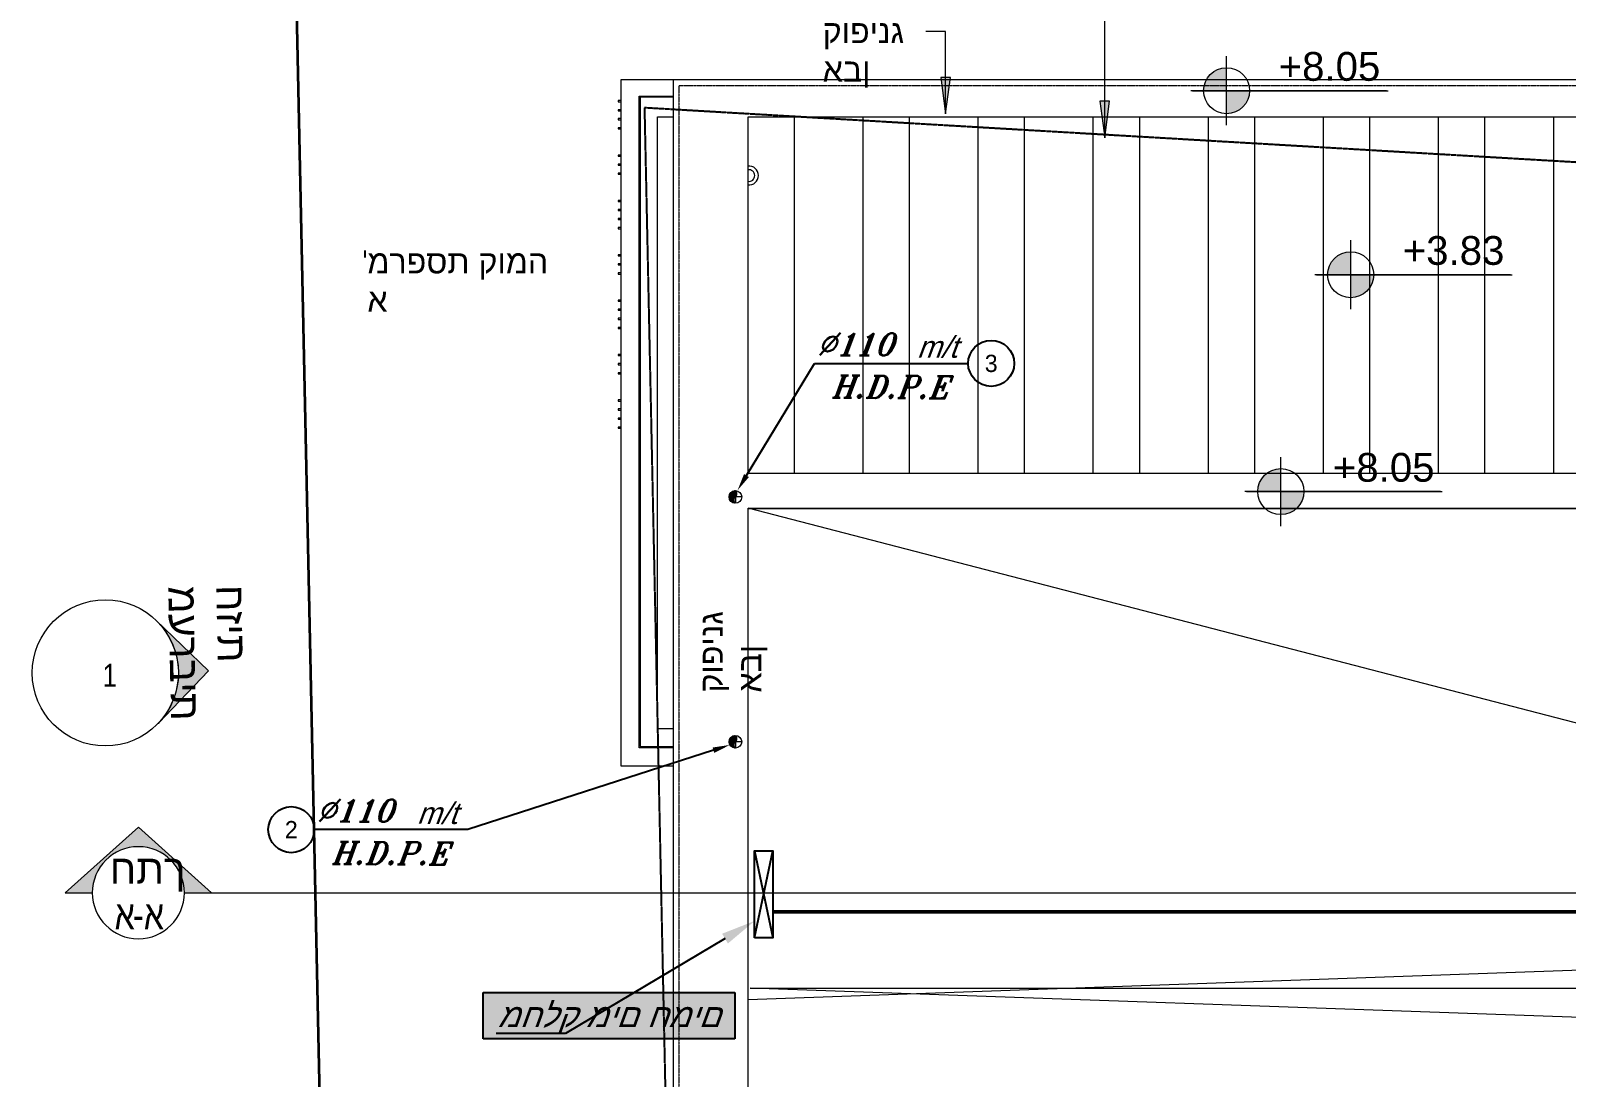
# Model space of a CAD drawing. Header units: centimetres. Extents: x 14435 to 32127, y -4289 to 2500.
# Drawn here: x 14464 to 15798, y -1006 to -97 of the extents above; entities that cross this region are included whole.
import ezdxf
from ezdxf import colors
from ezdxf.entities.mleader import LeaderData, LeaderLine
from ezdxf.enums import TextEntityAlignment as Align
from ezdxf.lldxf.tags import DXFTag
from ezdxf.math import Vec2, Vec3

# ---------------------------------------------------------------- set-up
doc = ezdxf.new("R2010")
doc.units = ezdxf.units.CM
doc.linetypes.add('Dash Tiny', pattern=[0.12, 0.06, -0.06])
doc.linetypes.add('Hidden', pattern=[0.714375, 0.47625, -0.238125])
for name, color, linetype in [('A', 251, 'Continuous'), ('cold water', 150, 'Continuous'), ('hot water', 1, 'Continuous'), ('num of plumbing', 250, 'Continuous')]:
    doc.layers.add(name, color=color, linetype=linetype)
for name, color, linetype, lineweight in [('A-DETL', 7, 'Continuous', 5), ('A-FLOR', 7, 'Continuous', 13), ('A-FLOR-HRAL', 7, 'Continuous', 5), ('A-GLAZ-CWMG', 7, 'Continuous', 5), ('G-ANNO-DIMS', 7, 'Continuous', 5), ('G-ANNO-TEXT', 7, 'Continuous', 5), ('P-SANR-FIXT', 7, 'Continuous', 5)]:
    doc.layers.add(name, color=color, linetype=linetype, lineweight=lineweight)
doc.layers.add('A-DETL-MBND', color=9, linetype='Continuous', lineweight=5, true_color=0xc5c5c5)
doc.layers.add('G-ANNO-SYMB', color=240, linetype='Continuous', lineweight=5, true_color=0xff2227)
doc.styles.add('Arial_1', font='arial.ttf', dxfattribs={"height": 99.987594})
doc.styles.add('Arial_3', font='arial.ttf', dxfattribs={"height": 15})
doc.styles.add('MUR', font='MIRYL', dxfattribs={"oblique": 20})
doc.styles.add('RUM', font='ROMANT', dxfattribs={"oblique": 20})
tags = doc.linetypes.add('WATER', pattern='A,7.5,-1.155096,["Water",Standard,S=1.5,R=0,X=0,Y=-0.35773],-8.414339,7.5', length=24.569435).pattern_tags.tags
tags[6] = DXFTag(74, 10)

# ---------------------------------------------------------------- blocks, each defined once
blk = doc.blocks.new('Top Rail Type - Top Rail_Internal_-956705-גג - Dependent 1')
at = {"layer": 'A-DETL-MBND'}
for p, q in [((-565.5, -1634), (-535.8, -1634)), ((-565.5, -2200.2), (-565.5, -1634)), ((-535.8, -1635), (-564.5, -1635)), ((-564.5, -1635), (-564.5, -2199.2)), ((348.6, -1962), (348.6, -1652)), ((349.6, -1652), (349.6, -1962)), ((-535.8, -2200.2), (-565.5, -2200.2)), ((-564.5, -2199.2), (-535.8, -2199.2))]:
    blk.add_line(p, q, dxfattribs=at)
blk = doc.blocks.new('Rectangular Mullion - פרופיל מרובע 4_1-1033991-גג - Dependent 1')
at = {"layer": 'A-DETL-MBND'}
h = blk.add_hatch(dxfattribs=at)
h.set_pattern_fill('FP_61', style=0, pattern_type=2)
h.set_pattern_definition([(0, (1922.066, 581.602), (0, 10), [])])
h.paths.add_polyline_path([(-0.5, -2), (-0.5, 0.3), (0.5, 0.3), (0.5, -2)], flags=0)
for p, q in [((-0.5, -2), (-0.5, 0.3)), ((0.5, 0.3), (0.5, -2)), ((0.5, -2), (-0.5, -2))]:
    blk.add_line(p, q, dxfattribs=at)
blk = doc.blocks.new('Rectangular Mullion - פרופיל מרובע 4_1-V390-גג - Dependent 1')
at = {"layer": 'A-DETL-MBND'}
h = blk.add_hatch(dxfattribs=at)
h.set_pattern_fill('FP_62', style=0, pattern_type=2)
h.set_pattern_definition([(0, (1914.185, 581.602), (0, 10), [])])
h.paths.add_polyline_path([(-0.5, -2), (-0.5, 0.3), (0.5, 0.3), (0.5, -2)], flags=0)
for p, q in [((-0.5, -2), (-0.5, 0.3)), ((0.5, 0.3), (0.5, -2)), ((0.5, -2), (-0.5, -2))]:
    blk.add_line(p, q, dxfattribs=at)
blk = doc.blocks.new('Rectangular Mullion - פרופיל מרובע 4_1-V391-גג - Dependent 1')
at = {"layer": 'A-DETL-MBND'}
h = blk.add_hatch(dxfattribs=at)
h.set_pattern_fill('FP_63', style=0, pattern_type=2)
h.set_pattern_definition([(0, (1906.305, 581.602), (0, 10), [])])
h.paths.add_polyline_path([(-0.5, -2), (-0.5, 0.3), (0.5, 0.3), (0.5, -2)], flags=0)
for p, q in [((-0.5, -2), (-0.5, 0.3)), ((0.5, 0.3), (0.5, -2)), ((0.5, -2), (-0.5, -2))]:
    blk.add_line(p, q, dxfattribs=at)
blk = doc.blocks.new('Rectangular Mullion - פרופיל מרובע 4_1-V392-גג - Dependent 1')
at = {"layer": 'A-DETL-MBND'}
h = blk.add_hatch(dxfattribs=at)
h.set_pattern_fill('FP_64', style=0, pattern_type=2)
h.set_pattern_definition([(0, (1898.424, 581.602), (0, 10), [])])
h.paths.add_polyline_path([(-0.5, -2), (-0.5, 0.3), (0.5, 0.3), (0.5, -2)], flags=0)
for p, q in [((-0.5, -2), (-0.5, 0.3)), ((0.5, 0.3), (0.5, -2)), ((0.5, -2), (-0.5, -2))]:
    blk.add_line(p, q, dxfattribs=at)
blk = doc.blocks.new('Rectangular Mullion - פרופיל מרובע 4_1-V393-גג - Dependent 1')
at = {"layer": 'A-DETL-MBND'}
h = blk.add_hatch(dxfattribs=at)
h.set_pattern_fill('FP_67', style=0, pattern_type=2)
h.set_pattern_definition([(0, (1874.781, 581.602), (0, 10), [])])
h.paths.add_polyline_path([(-0.5, -2), (-0.5, 0.3), (0.5, 0.3), (0.5, -2)], flags=0)
for p, q in [((-0.5, -2), (-0.5, 0.3)), ((0.5, 0.3), (0.5, -2)), ((0.5, -2), (-0.5, -2))]:
    blk.add_line(p, q, dxfattribs=at)
blk = doc.blocks.new('Rectangular Mullion - פרופיל מרובע 4_1-V394-גג - Dependent 1')
at = {"layer": 'A-DETL-MBND'}
h = blk.add_hatch(dxfattribs=at)
h.set_pattern_fill('FP_68', style=0, pattern_type=2)
h.set_pattern_definition([(0, (1866.9, 581.602), (0, 10), [])])
h.paths.add_polyline_path([(-0.5, -2), (-0.5, 0.3), (0.5, 0.3), (0.5, -2)], flags=0)
for p, q in [((-0.5, -2), (-0.5, 0.3)), ((0.5, 0.3), (0.5, -2)), ((0.5, -2), (-0.5, -2))]:
    blk.add_line(p, q, dxfattribs=at)
blk = doc.blocks.new('Rectangular Mullion - פרופיל מרובע 4_1-V395-גג - Dependent 1')
at = {"layer": 'A-DETL-MBND'}
h = blk.add_hatch(dxfattribs=at)
h.set_pattern_fill('FP_69', style=0, pattern_type=2)
h.set_pattern_definition([(0, (1859.02, 581.602), (0, 10), [])])
h.paths.add_polyline_path([(-0.5, -2), (-0.5, 0.3), (0.5, 0.3), (0.5, -2)], flags=0)
for p, q in [((-0.5, -2), (-0.5, 0.3)), ((0.5, 0.3), (0.5, -2)), ((0.5, -2), (-0.5, -2))]:
    blk.add_line(p, q, dxfattribs=at)
blk = doc.blocks.new('Rectangular Mullion - פרופיל מרובע 4_1-V396-גג - Dependent 1')
at = {"layer": 'A-DETL-MBND'}
h = blk.add_hatch(dxfattribs=at)
h.set_pattern_fill('FP_72', style=0, pattern_type=2)
h.set_pattern_definition([(0, (1835.377, 581.602), (0, 10), [])])
h.paths.add_polyline_path([(-0.5, -2), (-0.5, 0.3), (0.5, 0.3), (0.5, -2)], flags=0)
for p, q in [((-0.5, -2), (-0.5, 0.3)), ((0.5, 0.3), (0.5, -2)), ((0.5, -2), (-0.5, -2))]:
    blk.add_line(p, q, dxfattribs=at)
blk = doc.blocks.new('Rectangular Mullion - פרופיל מרובע 4_1-V397-גג - Dependent 1')
at = {"layer": 'A-DETL-MBND'}
h = blk.add_hatch(dxfattribs=at)
h.set_pattern_fill('FP_73', style=0, pattern_type=2)
h.set_pattern_definition([(0, (1827.496, 581.602), (0, 10), [])])
h.paths.add_polyline_path([(-0.5, -2), (-0.5, 0.3), (0.5, 0.3), (0.5, -2)], flags=0)
for p, q in [((-0.5, -2), (-0.5, 0.3)), ((0.5, 0.3), (0.5, -2)), ((0.5, -2), (-0.5, -2))]:
    blk.add_line(p, q, dxfattribs=at)
blk = doc.blocks.new('Rectangular Mullion - פרופיל מרובע 4_1-V398-גג - Dependent 1')
at = {"layer": 'A-DETL-MBND'}
h = blk.add_hatch(dxfattribs=at)
h.set_pattern_fill('FP_74', style=0, pattern_type=2)
h.set_pattern_definition([(0, (1819.615, 581.602), (0, 10), [])])
h.paths.add_polyline_path([(-0.5, -2), (-0.5, 0.3), (0.5, 0.3), (0.5, -2)], flags=0)
for p, q in [((-0.5, -2), (-0.5, 0.3)), ((0.5, 0.3), (0.5, -2)), ((0.5, -2), (-0.5, -2))]:
    blk.add_line(p, q, dxfattribs=at)
blk = doc.blocks.new('Rectangular Mullion - פרופיל מרובע 4_1-V399-גג - Dependent 1')
at = {"layer": 'A-DETL-MBND'}
h = blk.add_hatch(dxfattribs=at)
h.set_pattern_fill('FP_75', style=0, pattern_type=2)
h.set_pattern_definition([(0, (1811.735, 581.602), (0, 10), [])])
h.paths.add_polyline_path([(-0.5, -2), (-0.5, 0.3), (0.5, 0.3), (0.5, -2)], flags=0)
for p, q in [((-0.5, -2), (-0.5, 0.3)), ((0.5, 0.3), (0.5, -2)), ((0.5, -2), (-0.5, -2))]:
    blk.add_line(p, q, dxfattribs=at)
blk = doc.blocks.new('Rectangular Mullion - פרופיל מרובע 4_1-V400-גג - Dependent 1')
at = {"layer": 'A-DETL-MBND'}
h = blk.add_hatch(dxfattribs=at)
h.set_pattern_fill('FP_78', style=0, pattern_type=2)
h.set_pattern_definition([(0, (1788.092, 581.602), (0, 10), [])])
h.paths.add_polyline_path([(-0.5, -2), (-0.5, 0.3), (0.5, 0.3), (0.5, -2)], flags=0)
for p, q in [((-0.5, -2), (-0.5, 0.3)), ((0.5, 0.3), (0.5, -2)), ((0.5, -2), (-0.5, -2))]:
    blk.add_line(p, q, dxfattribs=at)
blk = doc.blocks.new('Rectangular Mullion - פרופיל מרובע 4_1-V401-גג - Dependent 1')
at = {"layer": 'A-DETL-MBND'}
h = blk.add_hatch(dxfattribs=at)
h.set_pattern_fill('FP_79', style=0, pattern_type=2)
h.set_pattern_definition([(0, (1780.211, 581.602), (0, 10), [])])
h.paths.add_polyline_path([(-0.5, -2), (-0.5, 0.3), (0.5, 0.3), (0.5, -2)], flags=0)
for p, q in [((-0.5, -2), (-0.5, 0.3)), ((0.5, 0.3), (0.5, -2)), ((0.5, -2), (-0.5, -2))]:
    blk.add_line(p, q, dxfattribs=at)
blk = doc.blocks.new('Rectangular Mullion - פרופיל מרובע 4_1-V402-גג - Dependent 1')
at = {"layer": 'A-DETL-MBND'}
h = blk.add_hatch(dxfattribs=at)
h.set_pattern_fill('FP_80', style=0, pattern_type=2)
h.set_pattern_definition([(0, (1772.331, 581.602), (0, 10), [])])
h.paths.add_polyline_path([(-0.5, -2), (-0.5, 0.3), (0.5, 0.3), (0.5, -2)], flags=0)
for p, q in [((-0.5, -2), (-0.5, 0.3)), ((0.5, 0.3), (0.5, -2)), ((0.5, -2), (-0.5, -2))]:
    blk.add_line(p, q, dxfattribs=at)
blk = doc.blocks.new('Rectangular Mullion - פרופיל מרובע 4_1-V403-גג - Dependent 1')
at = {"layer": 'A-DETL-MBND'}
h = blk.add_hatch(dxfattribs=at)
h.set_pattern_fill('FP_83', style=0, pattern_type=2)
h.set_pattern_definition([(0, (1748.688, 581.602), (0, 10), [])])
h.paths.add_polyline_path([(-0.5, -2), (-0.5, 0.3), (0.5, 0.3), (0.5, -2)], flags=0)
for p, q in [((-0.5, -2), (-0.5, 0.3)), ((0.5, 0.3), (0.5, -2)), ((0.5, -2), (-0.5, -2))]:
    blk.add_line(p, q, dxfattribs=at)
blk = doc.blocks.new('Rectangular Mullion - פרופיל מרובע 4_1-V404-גג - Dependent 1')
at = {"layer": 'A-DETL-MBND'}
h = blk.add_hatch(dxfattribs=at)
h.set_pattern_fill('FP_84', style=0, pattern_type=2)
h.set_pattern_definition([(0, (1740.807, 581.602), (0, 10), [])])
h.paths.add_polyline_path([(-0.5, -2), (-0.5, 0.3), (0.5, 0.3), (0.5, -2)], flags=0)
for p, q in [((-0.5, -2), (-0.5, 0.3)), ((0.5, 0.3), (0.5, -2)), ((0.5, -2), (-0.5, -2))]:
    blk.add_line(p, q, dxfattribs=at)
blk = doc.blocks.new('Rectangular Mullion - פרופיל מרובע 4_1-V405-גג - Dependent 1')
at = {"layer": 'A-DETL-MBND'}
h = blk.add_hatch(dxfattribs=at)
h.set_pattern_fill('FP_85', style=0, pattern_type=2)
h.set_pattern_definition([(0, (1732.926, 581.602), (0, 10), [])])
h.paths.add_polyline_path([(-0.5, -2), (-0.5, 0.3), (0.5, 0.3), (0.5, -2)], flags=0)
for p, q in [((-0.5, -2), (-0.5, 0.3)), ((0.5, 0.3), (0.5, -2)), ((0.5, -2), (-0.5, -2))]:
    blk.add_line(p, q, dxfattribs=at)
blk = doc.blocks.new('Rectangular Mullion - פרופיל מרובע 4_1-V406-גג - Dependent 1')
at = {"layer": 'A-DETL-MBND'}
h = blk.add_hatch(dxfattribs=at)
h.set_pattern_fill('FP_86', style=0, pattern_type=2)
h.set_pattern_definition([(0, (1725.046, 581.602), (0, 10), [])])
h.paths.add_polyline_path([(-0.5, -2), (-0.5, 0.3), (0.5, 0.3), (0.5, -2)], flags=0)
for p, q in [((-0.5, -2), (-0.5, 0.3)), ((0.5, 0.3), (0.5, -2)), ((0.5, -2), (-0.5, -2))]:
    blk.add_line(p, q, dxfattribs=at)
blk = doc.blocks.new('Rectangular Mullion - פרופיל מרובע 4_1-V407-גג - Dependent 1')
at = {"layer": 'A-DETL-MBND'}
h = blk.add_hatch(dxfattribs=at)
h.set_pattern_fill('FP_89', style=0, pattern_type=2)
h.set_pattern_definition([(0, (1701.403, 581.602), (0, 10), [])])
h.paths.add_polyline_path([(-0.5, -2), (-0.5, 0.3), (0.5, 0.3), (0.5, -2)], flags=0)
for p, q in [((-0.5, -2), (-0.5, 0.3)), ((0.5, 0.3), (0.5, -2)), ((0.5, -2), (-0.5, -2))]:
    blk.add_line(p, q, dxfattribs=at)
blk = doc.blocks.new('Rectangular Mullion - פרופיל מרובע 4_1-V408-גג - Dependent 1')
at = {"layer": 'A-DETL-MBND'}
h = blk.add_hatch(dxfattribs=at)
h.set_pattern_fill('FP_90', style=0, pattern_type=2)
h.set_pattern_definition([(0, (1693.522, 581.602), (0, 10), [])])
h.paths.add_polyline_path([(-0.5, -2), (-0.5, 0.3), (0.5, 0.3), (0.5, -2)], flags=0)
for p, q in [((-0.5, -2), (-0.5, 0.3)), ((0.5, 0.3), (0.5, -2)), ((0.5, -2), (-0.5, -2))]:
    blk.add_line(p, q, dxfattribs=at)
blk = doc.blocks.new('Rectangular Mullion - פרופיל מרובע 4_1-V409-גג - Dependent 1')
at = {"layer": 'A-DETL-MBND'}
h = blk.add_hatch(dxfattribs=at)
h.set_pattern_fill('FP_91', style=0, pattern_type=2)
h.set_pattern_definition([(0, (1685.641, 581.602), (0, 10), [])])
h.paths.add_polyline_path([(-0.5, -2), (-0.5, 0.3), (0.5, 0.3), (0.5, -2)], flags=0)
for p, q in [((-0.5, -2), (-0.5, 0.3)), ((0.5, 0.3), (0.5, -2)), ((0.5, -2), (-0.5, -2))]:
    blk.add_line(p, q, dxfattribs=at)
blk = doc.blocks.new('Rectangular Mullion - פרופיל מרובע 4_1-V410-גג - Dependent 1')
at = {"layer": 'A-DETL-MBND'}
h = blk.add_hatch(dxfattribs=at)
h.set_pattern_fill('FP_94', style=0, pattern_type=2)
h.set_pattern_definition([(0, (1661.999, 581.602), (0, 10), [])])
h.paths.add_polyline_path([(-0.5, -2), (-0.5, 0.3), (0.5, 0.3), (0.5, -2)], flags=0)
for p, q in [((-0.5, -2), (-0.5, 0.3)), ((0.5, 0.3), (0.5, -2)), ((0.5, -2), (-0.5, -2))]:
    blk.add_line(p, q, dxfattribs=at)
blk = doc.blocks.new('Rectangular Mullion - פרופיל מרובע 4_1-V411-גג - Dependent 1')
at = {"layer": 'A-DETL-MBND'}
h = blk.add_hatch(dxfattribs=at)
h.set_pattern_fill('FP_95', style=0, pattern_type=2)
h.set_pattern_definition([(0, (1654.118, 581.602), (0, 10), [])])
h.paths.add_polyline_path([(-0.5, -2), (-0.5, 0.3), (0.5, 0.3), (0.5, -2)], flags=0)
for p, q in [((-0.5, -2), (-0.5, 0.3)), ((0.5, 0.3), (0.5, -2)), ((0.5, -2), (-0.5, -2))]:
    blk.add_line(p, q, dxfattribs=at)
blk = doc.blocks.new('Rectangular Mullion - פרופיל מרובע 4_1-V412-גג - Dependent 1')
at = {"layer": 'A-DETL-MBND'}
h = blk.add_hatch(dxfattribs=at)
h.set_pattern_fill('FP_96', style=0, pattern_type=2)
h.set_pattern_definition([(0, (1646.237, 581.602), (0, 10), [])])
h.paths.add_polyline_path([(-0.5, -2), (-0.5, 0.3), (0.5, 0.3), (0.5, -2)], flags=0)
for p, q in [((-0.5, -2), (-0.5, 0.3)), ((0.5, 0.3), (0.5, -2)), ((0.5, -2), (-0.5, -2))]:
    blk.add_line(p, q, dxfattribs=at)
blk = doc.blocks.new('Rectangular Mullion - פרופיל מרובע 4_1-V413-גג - Dependent 1')
at = {"layer": 'A-DETL-MBND'}
h = blk.add_hatch(dxfattribs=at)
h.set_pattern_fill('FP_97', style=0, pattern_type=2)
h.set_pattern_definition([(0, (1638.356, 581.602), (0, 10), [])])
h.paths.add_polyline_path([(-0.5, -2), (-0.5, 0.3), (0.5, 0.3), (0.5, -2)], flags=0)
for p, q in [((-0.5, -2), (-0.5, 0.3)), ((0.5, 0.3), (0.5, -2)), ((0.5, -2), (-0.5, -2))]:
    blk.add_line(p, q, dxfattribs=at)
blk = doc.blocks.new('נקז גג - 2_-V415-גג - Dependent 1')
at = {"layer": 'A-DETL-MBND'}
for radius, start, end in [(8.25, 360, 96.041), (5.08, 360, 99.943), (5.08, 260.057, 360), (8.25, 263.959, 360)]:
    blk.add_arc((0, 0), radius, start, end, dxfattribs=at)
blk = doc.blocks.new('Section - ISH-SEC HEAD-234540-גג - Dependent 1')
at = {"layer": 'G-ANNO-SYMB'}
h = blk.add_hatch(color=7, dxfattribs=at)
edge = h.paths.add_edge_path(flags=0)
edge.add_line((0.035, 0), (-0.2, 0))
edge.add_arc((-0.6, 0), 0.4, 0, 180)
edge.add_line((-1, 0), (-1.235, 0))
edge.add_line((-1.235, 0), (-0.6, 0.571))
edge.add_line((-0.6, 0.571), (0.035, 0))
at = {"layer": 'G-ANNO-SYMB', "color": 7}
for p, q in [((-0.6, 0.571), (-1.235, 0)), ((0.035, 0), (-0.6, 0.571)), ((-1.235, 0), (-1, 0)), ((-0.2, 0), (0.035, 0))]:
    blk.add_line(p, q, dxfattribs=at)
for start, end in [(360, 180), (0, 180), (180, 0)]:
    blk.add_arc((-0.6, 0), 0.4, start, end, dxfattribs=at)
blk = doc.blocks.new('Spot Elevations - ISH PLAN-38599-גג - Dependent 1')
at = {"layer": 'G-ANNO-DIMS'}
h = blk.add_hatch(color=256, dxfattribs=at)
edge = h.paths.add_edge_path(flags=0)
edge.add_line((0, 0), (-0.2, 0))
edge.add_arc((0, 0), 0.2, 90, 180, ccw=False)
edge.add_line((0, 0.2), (0, 0))
h = blk.add_hatch(color=256, dxfattribs=at)
edge = h.paths.add_edge_path(flags=0)
edge.add_line((0, 0), (0.2, 0))
edge.add_arc((0, 0), 0.2, 270, 360, ccw=False)
edge.add_line((0, -0.2), (0, 0))
for p, q in [((0, -0.3), (0, 0.3)), ((1.388, 0), (-0.312, 0)), ((-0.297, 0), (1.403, 0))]:
    blk.add_line(p, q, dxfattribs=at)
blk.add_circle((0, 0), 0.2, dxfattribs=at)
blk = doc.blocks.new('Elevation - שם מבט-109781-גג - Dependent 1')
at = {"layer": 'G-ANNO-SYMB', "color": 7}
blk.add_circle((0, 0), 0.635, dxfattribs=at)
blk = doc.blocks.new('Elevation - שם מבט-109699-גג - Dependent 1')
at = {"layer": 'G-ANNO-SYMB'}
h = blk.add_hatch(color=7, dxfattribs=at)
edge = h.paths.add_edge_path(flags=0)
edge.add_line((0, 0.898), (0.449, 0.449))
edge.add_arc((0, 0), 0.635, 45, 135)
edge.add_line((-0.449, 0.449), (0, 0.898))
at = {"layer": 'G-ANNO-SYMB', "color": 7}
for p, q in [((0, 0.898), (-0.449, 0.449)), ((0, 0.898), (-0.449, 0.449)), ((0.449, 0.449), (0, 0.898)), ((0.449, 0.449), (0, 0.898))]:
    blk.add_line(p, q, dxfattribs=at)
blk.add_arc((0, 0), 0.635, 45, 135, dxfattribs=at)
blk = doc.blocks.new('gag')
at = {"layer": 'G-ANNO-TEXT'}
for points in [[(47981.1, -11254.4), (47985.3, -11222.6), (47976.9, -11222.6)], [(48119.3, -11275.1), (48123.5, -11243.4), (48115.1, -11243.4)]]:
    blk.add_hatch(color=256, dxfattribs=at).paths.add_polyline_path(points, flags=0)
at = {"layer": 'A-DETL', "color": 176, "lineweight": 35, "true_color": 0x000080}
blk.add_line((47456, -12981.6), (47408.3, -10730.1), dxfattribs=at)
at = {"layer": 'A-DETL', "color": 7, "linetype": 'Dash Tiny'}
for p, q in [((49328.6, -11229.9), (47749.4, -11229.9)), ((47749.4, -11229.9), (47749.4, -12508.9))]:
    blk.add_line(p, q, dxfattribs=at)
at = {"layer": 'A-DETL', "color": 1, "linetype": 'Hidden', "lineweight": 25, "true_color": 0xff0000}
for p, q in [((47719.4, -11249.1), (47750.1, -12698.5)), ((48642.6, -11303.1), (47719.4, -11249.1))]:
    blk.add_line(p, q, dxfattribs=at)
at = {"layer": 'A-DETL', "color": 9, "true_color": 0xc0c0c0}
for p, q in [((49257.4, -11972.8), (47809.4, -11596.9)), ((49257.4, -11972.8), (47809.4, -12024)), ((47811.2, -12014), (49298.6, -12014)), ((49257.6, -12065), (47811.2, -12014))]:
    blk.add_line(p, q, dxfattribs=at)
at = {"layer": 'A-DETL-MBND'}
for p, q in [((47744.4, -11224.9), (47698.9, -11224.9)), ((47698.9, -11224.9), (47698.9, -11820.9)), ((47730.9, -11788.6), (47730.9, -11256.9)), ((47730.9, -11256.9), (47744.4, -11256.9)), ((47744.4, -11788.6), (47730.9, -11788.6)), ((47698.9, -11820.9), (47744.4, -11820.9))]:
    blk.add_line(p, q, dxfattribs=at)
at = {"layer": 'A-FLOR'}
for p, q in [((49333.6, -11224.9), (47744.4, -11224.9)), ((47744.4, -11224.9), (47744.4, -12513.9)), ((47809.4, -11566.9), (47809.4, -11256.9)), ((47809.4, -11256.9), (49268.6, -11256.9)), ((47849.4, -11256.9), (47849.4, -11566.9)), ((47909.4, -11566.9), (47909.4, -11256.9)), ((47949.4, -11256.9), (47949.4, -11566.9)), ((48009.4, -11566.9), (48009.4, -11256.9)), ((48049.4, -11256.9), (48049.4, -11566.9)), ((48109.4, -11566.9), (48109.4, -11256.9)), ((48149.4, -11256.9), (48149.4, -11566.9)), ((48209.4, -11566.9), (48209.4, -11256.9)), ((48249.4, -11256.9), (48249.4, -11566.9)), ((48309.4, -11566.9), (48309.4, -11256.9)), ((48349.4, -11256.9), (48349.4, -11566.9)), ((48409.4, -11566.9), (48409.4, -11256.9)), ((48449.4, -11256.9), (48449.4, -11566.9)), ((48509.4, -11566.9), (48509.4, -11256.9)), ((49268.6, -11566.9), (47809.4, -11566.9)), ((47809.4, -12448.9), (47809.4, -11596.9)), ((47809.4, -11596.9), (49298.6, -11596.9)), ((47809.4, -11597.1), (49298.6, -11597.1))]:
    blk.add_line(p, q, dxfattribs=at)
at = {"layer": 'G-ANNO-SYMB', "color": 7}
blk.add_line((47339.7, -11931), (49744.6, -11931), dxfattribs=at)
at = {"layer": 'G-ANNO-TEXT'}
for p, q in [((48119.3, -11275.1), (48119.3, -11066.6)), ((47964.3, -11182.9), (47963.8, -11182.9)), ((47981.1, -11182.9), (47964.3, -11182.9)), ((47981.1, -11254.4), (47981.1, -11182.9)), ((47985.3, -11222.6), (47976.9, -11222.6)), ((47976.9, -11222.6), (47981.1, -11254.4)), ((47981.1, -11254.4), (47985.3, -11222.6)), ((48123.5, -11243.4), (48115.1, -11243.4)), ((48115.1, -11243.4), (48119.3, -11275.1)), ((48119.3, -11275.1), (48123.5, -11243.4))]:
    blk.add_line(p, q, dxfattribs=at)
at = {"layer": 'A-FLOR-HRAL', "color": 9, "true_color": 0xc5c5c5}
blk.add_blockref('Top Rail Type - Top Rail_Internal_-956705-גג - Dependent 1', (48280.2, -9604.9), dxfattribs=at)
at = {"layer": 'A-GLAZ-CWMG', "color": 9, "true_color": 0xc5c5c5, "extrusion": (0, 0, -1), "rotation": 90.00000000000007}
for name, p in [('Rectangular Mullion - פרופיל מרובע 4_1-V413-גג - Dependent 1', (-47698.6, -11243.3)), ('Rectangular Mullion - פרופיל מרובע 4_1-V412-גג - Dependent 1', (-47698.6, -11251.2)), ('Rectangular Mullion - פרופיל מרובע 4_1-V411-גג - Dependent 1', (-47698.6, -11259)), ('Rectangular Mullion - פרופיל מרובע 4_1-V410-גג - Dependent 1', (-47698.6, -11266.9)), ('Rectangular Mullion - פרופיל מרובע 4_1-V409-גג - Dependent 1', (-47698.6, -11290.6)), ('Rectangular Mullion - פרופיל מרובע 4_1-V408-גג - Dependent 1', (-47698.6, -11298.4)), ('Rectangular Mullion - פרופיל מרובע 4_1-V407-גג - Dependent 1', (-47698.6, -11306.3)), ('Rectangular Mullion - פרופיל מרובע 4_1-V406-גג - Dependent 1', (-47698.6, -11330)), ('Rectangular Mullion - פרופיל מרובע 4_1-V405-גג - Dependent 1', (-47698.6, -11337.8)), ('Rectangular Mullion - פרופיל מרובע 4_1-V404-גג - Dependent 1', (-47698.6, -11345.7)), ('Rectangular Mullion - פרופיל מרובע 4_1-V403-גג - Dependent 1', (-47698.6, -11353.6)), ('Rectangular Mullion - פרופיל מרובע 4_1-V402-גג - Dependent 1', (-47698.6, -11377.2)), ('Rectangular Mullion - פרופיל מרובע 4_1-V401-גג - Dependent 1', (-47698.6, -11385.1)), ('Rectangular Mullion - פרופיל מרובע 4_1-V400-גג - Dependent 1', (-47698.6, -11393)), ('Rectangular Mullion - פרופיל מרובע 4_1-V399-גג - Dependent 1', (-47698.6, -11416.7)), ('Rectangular Mullion - פרופיל מרובע 4_1-V398-גג - Dependent 1', (-47698.6, -11424.5)), ('Rectangular Mullion - פרופיל מרובע 4_1-V397-גג - Dependent 1', (-47698.6, -11432.4)), ('Rectangular Mullion - פרופיל מרובע 4_1-V396-גג - Dependent 1', (-47698.6, -11440.3)), ('Rectangular Mullion - פרופיל מרובע 4_1-V395-גג - Dependent 1', (-47698.6, -11463.9)), ('Rectangular Mullion - פרופיל מרובע 4_1-V394-גג - Dependent 1', (-47698.6, -11471.8)), ('Rectangular Mullion - פרופיל מרובע 4_1-V393-גג - Dependent 1', (-47698.6, -11479.7)), ('Rectangular Mullion - פרופיל מרובע 4_1-V392-גג - Dependent 1', (-47698.6, -11503.3)), ('Rectangular Mullion - פרופיל מרובע 4_1-V391-גג - Dependent 1', (-47698.6, -11511.2)), ('Rectangular Mullion - פרופיל מרובע 4_1-V390-גג - Dependent 1', (-47698.6, -11519.1)), ('Rectangular Mullion - פרופיל מרובע 4_1-1033991-גג - Dependent 1', (-47698.6, -11527))]:
    blk.add_blockref(name, p, dxfattribs=at)
at = {"layer": 'G-ANNO-DIMS', "xscale": 99.99999999999991, "yscale": 99.99999999999991, "zscale": 99.99999999999991}
for p in [(48225.2, -11234.2), (48333, -11394.1), (48272.3, -11582.5)]:
    blk.add_blockref('Spot Elevations - ISH PLAN-38599-גג - Dependent 1', p, dxfattribs=at)
at = {"layer": 'G-ANNO-SYMB', "color": 7, "xscale": 99.99999999999994, "yscale": 99.99999999999994, "zscale": 99.99999999999994, "rotation": 1.213170407167548}
blk.add_blockref('Elevation - שם מבט-109781-גג - Dependent 1', (47251, -11740), dxfattribs=at)
at = {"layer": 'G-ANNO-SYMB', "color": 7, "extrusion": (0, 0, -1), "xscale": 99.99999999999991, "yscale": 99.99999999999991, "zscale": 99.99999999999991, "rotation": 88.7868295928325}
blk.add_blockref('Elevation - שם מבט-109699-גג - Dependent 1', (-47251, -11740), dxfattribs=at)
at = {"layer": 'G-ANNO-SYMB', "color": 7, "xscale": 99.99999999999991, "yscale": 99.99999999999991, "zscale": 99.99999999999991}
blk.add_blockref('Section - ISH-SEC HEAD-234540-גג - Dependent 1', (47339.7, -11931), dxfattribs=at)
at = {"layer": 'P-SANR-FIXT', "color": 9, "true_color": 0xc5c5c5}
blk.add_blockref('נקז גג - 2_-V415-גג - Dependent 1', (47810.2, -11307.9), dxfattribs=at)
at = {"layer": 'G-ANNO-DIMS', "char_height": 25, "width": 83.559, "attachment_point": 1, "line_spacing_factor": 0.941778, "style": 'Arial_1'}
for s, insert in [('+8.05', (48270.4, -11200.6)), ('+3.83', (48378.2, -11360.5)), ('+8.05', (48317.5, -11548.9))]:
    blk.add_mtext(s, dxfattribs=dict(at, insert=insert))
at = {"layer": 'G-ANNO-SYMB', "color": 7, "insert": (47372.3, -11663.3), "char_height": 25, "width": 177.654, "attachment_point": 1, "rotation": 271.2132, "style": 'Arial_1'}
blk.add_mtext('חזית מערבית', dxfattribs=at)
at = {"layer": 'G-ANNO-SYMB', "color": 7, "attachment_point": 1}
for s, insert, char_height, width, style in [('\\fArial|b0|i0|c177|p34|;\\W.8;1', (47248.7, -11732.1), 20, 15.392, 'Arial_3'), ('חתך', (47254.9, -11898.2), 25, 59.646, 'Arial_1'), ('\\fArial|b0|i0|c177|p34|;\\W.8;א', (47259.1, -11937.9), 25, 19.24, 'Arial_1'), ('\\fArial|b0|i0|c177|p34|;\\W.8;-', (47275, -11937.9), 25, 11.544, 'Arial_1'), ('\\fArial|b0|i0|c177|p34|;\\W.8;א', (47284.5, -11937.9), 25, 19.24, 'Arial_1')]:
    blk.add_mtext(s, dxfattribs=dict(at, insert=insert, char_height=char_height, width=width, style=style))
at = {"layer": 'G-ANNO-TEXT', "char_height": 20, "attachment_point": 1, "style": 'Arial_3'}
for s, insert, width in [('קופינג אבן', (47874.3, -11172.9), 108.388), ("\\fArial|b0|i0|c177|p34|;\\W.8;'", (47474.5, -11372.9), 5.131), ('מרפסת קומה א', (47478.7, -11372.9), 166.11)]:
    blk.add_mtext(s, dxfattribs=dict(at, insert=insert, width=width))
at = {"layer": 'G-ANNO-TEXT', "insert": (47767.5, -11757.1), "char_height": 20, "width": 108.388, "attachment_point": 1, "rotation": 90, "style": 'Arial_3'}
blk.add_mtext('קופינג אבן', dxfattribs=at)
blk = doc.blocks.new('_TagCircle - Metric')
at = {"color": 0, "linetype": 'ByBlock', "lineweight": -2, "transparency": 16777216}
blk.add_circle((0, 0), 4, dxfattribs=at)
at = {"color": 0, "transparency": 16777216}
blk.add_attdef('TAGNUMBER', text='', height=3, dxfattribs=at).set_placement((0, -1.5), align=Align.CENTER)
blk = doc.blocks.new('spliter')
at = {"layer": 'num of plumbing', "ltscale": 20}
for p, q in [((14693.92, 2155.64), (14748.92, 2144.08)), ((14748.92, 2155.64), (14693.92, 2144.08))]:
    blk.add_line(p, q, dxfattribs=at)
blk.add_lwpolyline([(14693.92, 2155.64), (14748.92, 2155.64), (14748.92, 2144.08), (14693.92, 2144.08)], close=True, dxfattribs=at)

msp = doc.modelspace()

# ---------------------------------------------------------------- linework, layer by layer
at = {"layer": 'cold water', "color": 1, "linetype": 'WATER', "lineweight": 15, "ltscale": 0.08, "const_width": 3.2}
msp.add_lwpolyline([(15913.6, -862.7), (15108.9, -862.7)], dxfattribs=at)
at = {"layer": 'hot water', "color": 6, "lineweight": 15, "ltscale": 20}
for centre in [(15076.2, -502.2), (15076.2, -715)]:
    msp.add_circle(centre, 5.5, dxfattribs=at)
at = {"layer": 'num of plumbing', "lineweight": 0}
for p, q in [((15070.7, -501.6), (15075.6, -496.7)), ((15070.7, -501.3), (15071.6, -502.2)), ((15070.7, -502.9), (15071.5, -502.2)), ((15081.7, -502.2), (15070.7, -502.2)), ((15070.7, -502.6), (15075.8, -507.7)), ((15071, -500.2), (15073, -502.2)), ((15071, -504), (15072.8, -502.2)), ((15071.1, -504.3), (15074, -507.2)), ((15071.3, -499.7), (15073.7, -497.3)), ((15071.4, -504.9), (15074.2, -502.2)), ((15071.5, -502.2), (15076.2, -497.5)), ((15071.5, -499.3), (15074.3, -502.2)), ((15071.6, -502.2), (15074.8, -505.4)), ((15072, -498.5), (15075.7, -502.2)), ((15072, -505.7), (15075.5, -502.2)), ((15072.6, -506.4), (15074.9, -504.1)), ((15072.7, -497.9), (15076.2, -501.3)), ((15072.8, -502.2), (15076.2, -498.8)), ((15073, -502.2), (15074.9, -504.1)), ((15073.4, -506.9), (15074.9, -505.5)), ((15073.5, -497.3), (15076.2, -500)), ((15074.2, -502.2), (15076.2, -500.2)), ((15074.3, -502.2), (15075.3, -503.1)), ((15074.4, -507.4), (15075.2, -506.5)), ((15074.5, -496.9), (15076.2, -498.6)), ((15075.5, -502.2), (15076.2, -501.5)), ((15075.6, -496.7), (15076.2, -497.3)), ((15075.7, -502.2), (15075.9, -502.4)), ((15076.2, -496.7), (15076.2, -507.7)), ((15076.2, -497.5), (15076.6, -497)), ((15076.2, -497.3), (15077.4, -498.5)), ((15076.2, -498.8), (15077.1, -497.8)), ((15076.2, -498.6), (15077.5, -499.9)), ((15076.2, -500.2), (15077.5, -498.9)), ((15076.2, -500), (15077.2, -501)), ((15076.2, -501.5), (15077.4, -500.3)), ((15076.2, -501.3), (15076.6, -501.8)), ((15075.4, -507.6), (15075.8, -507.3)), ((15070.7, -714.4), (15075.6, -709.5)), ((15070.7, -714.1), (15071.6, -715)), ((15070.7, -715.7), (15071.5, -715)), ((15081.7, -715), (15070.7, -715)), ((15070.7, -715.4), (15075.8, -720.5)), ((15071, -713), (15073, -715)), ((15071, -716.8), (15072.8, -715)), ((15071.1, -717.1), (15074, -720)), ((15071.3, -712.5), (15073.7, -710.1)), ((15071.4, -717.7), (15074.2, -715)), ((15071.5, -715), (15076.2, -710.3)), ((15071.5, -712.1), (15074.3, -715)), ((15071.6, -715), (15074.9, -718.2)), ((15072, -711.3), (15075.7, -715)), ((15072, -718.5), (15075.5, -715)), ((15072.6, -719.2), (15074.9, -716.9)), ((15072.7, -710.7), (15076.2, -714.1)), ((15072.8, -715), (15076.2, -711.6)), ((15073, -715), (15074.9, -716.9)), ((15073.4, -719.7), (15074.9, -718.3)), ((15073.5, -710.1), (15076.2, -712.8)), ((15074.2, -715), (15076.2, -713)), ((15074.3, -715), (15075.3, -715.9)), ((15074.4, -720.2), (15075.2, -719.3)), ((15074.5, -709.7), (15076.2, -711.4)), ((15075.4, -720.4), (15075.8, -720.1)), ((15075.5, -715), (15076.2, -714.3)), ((15075.6, -709.5), (15076.2, -710.1)), ((15075.7, -715), (15075.9, -715.2)), ((15076.2, -709.5), (15076.2, -720.5)), ((15076.2, -710.3), (15076.6, -709.8)), ((15076.2, -710.1), (15077.4, -711.3)), ((15076.2, -711.6), (15077.1, -710.6)), ((15076.2, -711.4), (15077.5, -712.7)), ((15076.2, -713), (15077.5, -711.7)), ((15076.2, -712.8), (15077.2, -713.8)), ((15076.2, -714.3), (15077.4, -713.1)), ((15076.2, -714.1), (15076.6, -714.6))]:
    msp.add_line(p, q, dxfattribs=at)
for centre in [(15076.2, -502.2), (15076.2, -715)]:
    msp.add_circle(centre, 5.5, dxfattribs=at)
for centre, start, end in [((15078.3, -504.9), 127.761, 232.239), ((15074, -499.4), 307.761, 52.239), ((15078.3, -717.7), 127.761, 232.239), ((15074, -712.2), 307.761, 52.239)]:
    msp.add_arc(centre, 3.48, start, end, dxfattribs=at)

# ---------------------------------------------------------------- block references
msp.add_blockref('gag', (-32722.2, 11084.9))
at = {"layer": 'num of plumbing', "xscale": 1.371139785543216, "yscale": 1.371139785543216, "zscale": 1.371139785543216, "rotation": 90.00000000001035}
msp.add_blockref('spliter', (18048.6, -21032.6), dxfattribs=at)

# ---------------------------------------------------------------- texts
at = {"layer": 'A', "color": 1, "oblique": 20}
for s, height, style, p in [('%%C110', 19.44, 'RUM', (15180.1, -369.6, -2879.6)), ('m/t', 18.72, 'MUR', (15251.3, -371.5, 17184.2)), ('H.D.P.E', 19.44, 'RUM', (15209.8, -406.7, 6.4)), ('%%C110', 19.44, 'RUM', (14745.5, -774.7, -2879.6)), ('m/t', 18.72, 'MUR', (14816.8, -776.6, 17184.2)), ('H.D.P.E', 19.44, 'RUM', (14775.3, -811.8, 6.4))]:
    msp.add_text(s, height=height, rotation=359.6133, dxfattribs=dict(at, style=style)).set_placement(p, align=Align.MIDDLE)
at = {"layer": 'num of plumbing', "color": 1, "insert": (14867.1, -942.9), "char_height": 20, "attachment_point": 1, "line_spacing_factor": 0.99999, "style": 'MUR', "bg_fill": 17, "box_fill_scale": 1.5, "bg_fill_color": 255, "bg_fill_transparency": 0}
msp.add_mtext_dynamic_manual_height_columns('\\A1;\\pxqc;{\\fArial|b0|i0|c177|p34;מחלק מים חמים}', width=198.547, gutter_width=252.1, heights=[0], dxfattribs=at)

# ---------------------------------------------------------------- leaders
at = {"layer": 'num of plumbing', "lineweight": 13}
ml = msp.add_multileader_block('Standard', dxfattribs=at)
ml.set_content('_TagCircle - Metric', color=256, scale=5)
ml.set_attribute('TAGNUMBER', '3', width=0)
ml.set_leader_properties()
ml.build(insert=Vec2(0, 0))
ml.multileader.update_dxf_attribs({"text_right_attachment_type": 6, "dogleg_length": 0.36, "arrow_head_size": 15, "scale": 5})
ctx = ml.context
ctx.base_point, ctx.scale, ctx.char_height, ctx.arrow_head_size, ctx.landing_gap_size, ctx.plane_origin = Vec3(15278.5, -386.2), 5, 0.9, 15, 0.45, Vec3(14996.1, -351.8)
ctx.right_attachment = 6
notes = []
notes.append((ctx, [(1, (1, 1, 0), (15144.9, -386.2), (1, 0), 133.5, [(0, [(15078.1, -496.5)], 0, [])])]))
ctx.block.insert = Vec3(15298.5, -386.2)
ml = msp.add_multileader_block('Standard', dxfattribs=at)
ml.set_content('_TagCircle - Metric', color=256, scale=5)
ml.set_attribute('TAGNUMBER', '2', width=0)
ml.set_leader_properties()
ml.build(insert=Vec2(0, 0))
ml.multileader.update_dxf_attribs({"text_right_attachment_type": 6, "dogleg_length": 0.36, "arrow_head_size": 15, "scale": 5})
ctx = ml.context
ctx.base_point, ctx.scale, ctx.char_height, ctx.arrow_head_size, ctx.landing_gap_size, ctx.plane_origin = Vec3(14670.4, -791.3), 5, 0.9, 15, 0.45, Vec3(14561.5, -756.9)
ctx.right_attachment = 6
notes.append((ctx, [(0, (1, 1, 0), (14843.9, -791.3), (-1, 0), 133.5, [(0, [(15071.4, -717.7)], 0, [])])]))
ctx.block.insert = Vec3(14690.4, -791.3)
at = {"layer": 'num of plumbing', "color": 1, "lineweight": 18}
ml = msp.add_multileader_mtext('Standard', dxfattribs=at)
ml.set_content('')
ml.set_leader_properties()
ml.build(insert=Vec2(0, 0))
ml.multileader.update_dxf_attribs({"text_right_attachment_type": 6, "dogleg_length": 0.36, "arrow_head_size": 30})
ctx = ml.context
ctx.base_point, ctx.char_height, ctx.arrow_head_size, ctx.landing_gap_size, ctx.plane_origin = Vec3(14868.5, -968.4), 0.18, 30, 0.09, Vec3(14705.8, -980.6)
ctx.right_attachment = 6
notes.append((ctx, [(0, (1, 1, 0), (14928.7, -968.4), (-1, 0), 60.2, [(0, [(15093, -870.6)], 0, [])])]))
ctx.mtext, ml.multileader.dxf.content_type = None, 0
for ctx, leaders in notes:
    for number, flags, end, landing, length, lines in leaders:
        leader = LeaderData()
        leader.index, (leader.has_last_leader_line, leader.has_dogleg_vector, leader.attachment_direction) = number, flags
        leader.last_leader_point, leader.dogleg_vector, leader.dogleg_length = Vec3(end), Vec3(landing), length
        for number, points, colour, breaks in lines:
            line = LeaderLine()
            line.index, line.vertices, line.color, line.breaks = number, Vec3.list(points), colors.encode_raw_color(colour), breaks
            leader.lines.append(line)
        ctx.leaders.append(leader)

doc.saveas('drawing.dxf')
